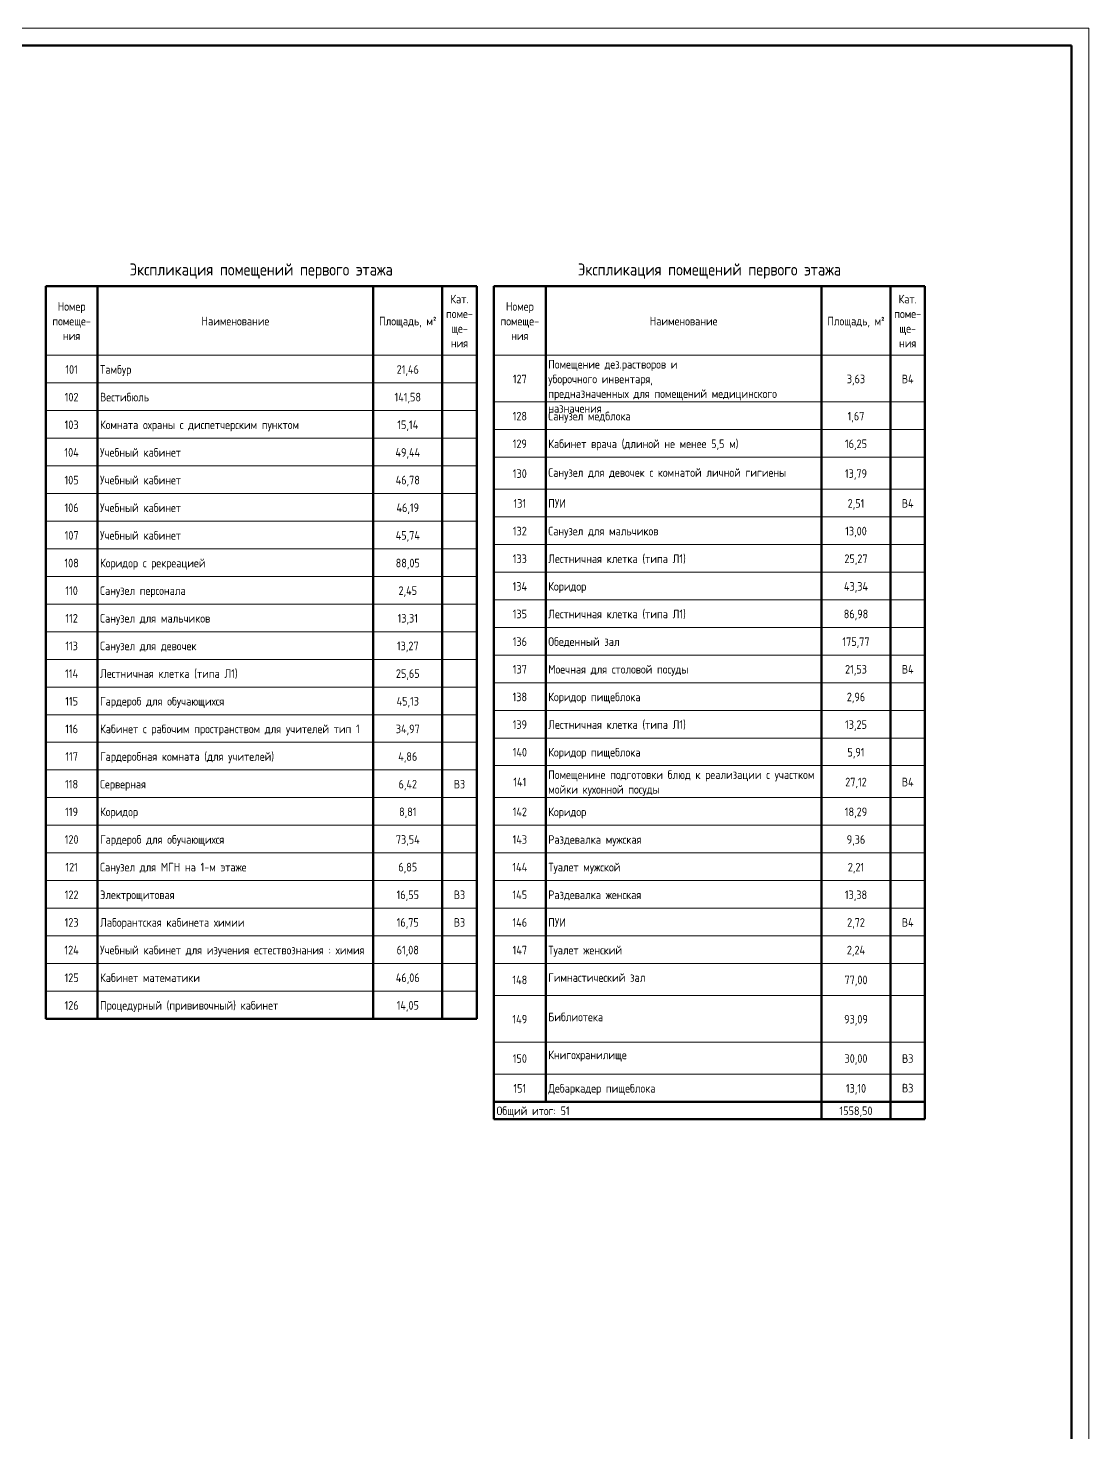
# Model space of a CAD drawing. Header units: millimetres. Extents: x -259809 to 472825, y -397243 to 31861.
# Drawn here: x 699 to 31466, y -352739 to -311995 of the extents above; entities that cross this region are included whole.
import ezdxf

# ---------------------------------------------------------------- set-up
doc = ezdxf.new("R2010")
doc.units = ezdxf.units.MM
for name, color, linetype, lineweight in [('Графика', 7, 'Continuous', 20), ('Линии', 7, 'Continuous', 9), ('ОФ_рамка', 8, 'Continuous', 60)]:
    doc.layers.add(name, color=color, linetype=linetype, lineweight=lineweight)
doc.styles.add('GOST Common_8', font='', dxfattribs={"width": 0.9, "height": 3.5})
doc.styles.add('GOST Common_9', font='', dxfattribs={"width": 0.9, "height": 3.5})
doc.styles.get('GOST Common_8').set_extended_font_data('GOST type B')
doc.styles.get('GOST Common_9').set_extended_font_data('GOST type B')

# ---------------------------------------------------------------- blocks, each defined once
blk = doc.blocks.new('А0')
at = {"layer": 'ОФ_рамка', "color": 0, "linetype": 'Continuous', "lineweight": 5, "ltscale": 100}
for points in [[(341068, -309617), (222168, -309617)], [(341068, -393717), (341068, -309617)]]:
    blk.add_lwpolyline(points, dxfattribs=at)
at = {"layer": 'ОФ_рамка', "color": 0, "linetype": 'Continuous', "ltscale": 100}
for points in [[(340568, -310117), (224168, -310117)], [(340568, -393217), (340568, -310117)]]:
    blk.add_lwpolyline(points, dxfattribs=at)
blk = doc.blocks.new('1 этаж')
at = {"layer": 'Линии', "color": 251, "lineweight": 50, "true_color": 0x636466}
for p, q in [((1211, 33207), (1211, 31203)), ((1211, 33207), (13711, 33207)), ((2711, 33207), (2711, 31203)), ((10711, 33207), (10711, 31203)), ((12711, 33207), (12711, 31203)), ((13711, 33207), (13711, 31203)), ((14211, 33207), (14211, 31203)), ((14211, 33207), (26712, 33207)), ((15711, 33207), (15711, 31203)), ((23711, 33207), (23711, 31203)), ((25711, 33207), (25711, 31203)), ((26711, 33207), (26711, 31203)), ((1211, 31203), (1211, 30401)), ((2711, 31203), (2711, 30401)), ((10711, 31203), (10711, 30401)), ((12711, 31203), (12711, 30401)), ((13711, 31203), (13711, 30401)), ((14211, 31203), (14211, 29849)), ((15711, 31203), (15711, 29849)), ((23711, 31203), (23711, 29849)), ((25711, 31203), (25711, 29849)), ((26711, 31203), (26711, 29849)), ((1211, 30401), (1211, 29599)), ((2711, 30401), (2711, 29599)), ((10711, 30401), (10711, 29599)), ((12711, 30401), (12711, 29599)), ((13711, 30401), (13711, 29599)), ((14211, 29849), (14211, 29047)), ((15711, 29849), (15711, 29047)), ((23711, 29849), (23711, 29047)), ((25711, 29849), (25711, 29047)), ((26711, 29849), (26711, 29047)), ((1211, 29599), (1211, 28797)), ((2711, 29599), (2711, 28797)), ((10711, 29599), (10711, 28797)), ((12711, 29599), (12711, 28797)), ((13711, 29599), (13711, 28797)), ((14211, 29047), (14211, 28246)), ((15711, 29047), (15711, 28246)), ((23711, 29047), (23711, 28246)), ((25711, 29047), (25711, 28246)), ((26711, 29047), (26711, 28246)), ((1211, 28797), (1211, 27995)), ((2711, 28797), (2711, 27995)), ((10711, 28797), (10711, 27995)), ((12711, 28797), (12711, 27995)), ((13711, 28797), (13711, 27995)), ((14211, 28246), (14211, 27318)), ((15711, 28246), (15711, 27318)), ((23711, 28246), (23711, 27318)), ((25711, 28246), (25711, 27318)), ((26711, 28246), (26711, 27318)), ((1211, 27995), (1211, 27193)), ((2711, 27995), (2711, 27193)), ((10711, 27995), (10711, 27193)), ((12711, 27995), (12711, 27193)), ((13711, 27995), (13711, 27193)), ((14211, 27318), (14211, 26516)), ((15711, 27318), (15711, 26516)), ((23711, 27318), (23711, 26516)), ((25711, 27318), (25711, 26516)), ((26711, 27318), (26711, 26516)), ((1211, 27193), (1211, 26392)), ((2711, 27193), (2711, 26392)), ((10711, 27193), (10711, 26392)), ((12711, 27193), (12711, 26392)), ((13711, 27193), (13711, 26392)), ((14211, 26516), (14211, 25715)), ((15711, 26516), (15711, 25715)), ((23711, 26516), (23711, 25715)), ((25711, 26516), (25711, 25715)), ((26711, 26516), (26711, 25715)), ((1211, 26392), (1211, 25590)), ((2711, 26392), (2711, 25590)), ((10711, 26392), (10711, 25590)), ((12711, 26392), (12711, 25590)), ((13711, 26392), (13711, 25590)), ((14211, 25715), (14211, 24913)), ((15711, 25715), (15711, 24913)), ((23711, 25715), (23711, 24913)), ((25711, 25715), (25711, 24913)), ((26711, 25715), (26711, 24913)), ((1211, 25590), (1211, 24788)), ((2711, 25590), (2711, 24788)), ((10711, 25590), (10711, 24788)), ((12711, 25590), (12711, 24788)), ((13711, 25590), (13711, 24788)), ((14211, 24913), (14211, 24111)), ((15711, 24913), (15711, 24111)), ((23711, 24913), (23711, 24111)), ((25711, 24913), (25711, 24111)), ((26711, 24913), (26711, 24111)), ((1211, 24788), (1211, 23986)), ((1211, 24788), (1211, 23986)), ((2711, 24788), (2711, 23986)), ((2711, 24788), (2711, 23986)), ((10711, 24788), (10711, 23986)), ((10711, 24788), (10711, 23986)), ((12711, 24788), (12711, 23986)), ((12711, 24788), (12711, 23986)), ((13711, 24788), (13711, 23986)), ((14211, 24111), (14211, 23309)), ((15711, 24111), (15711, 23309)), ((23711, 24111), (23711, 23309)), ((25711, 24111), (25711, 23309)), ((26711, 24111), (26711, 23309)), ((1211, 23986), (1211, 23184)), ((2711, 23986), (2711, 23184)), ((10711, 23986), (10711, 23184)), ((12711, 23986), (12711, 23184)), ((13711, 23986), (13711, 23184)), ((14211, 23309), (14211, 22507)), ((15711, 23309), (15711, 22507)), ((23711, 23309), (23711, 22507)), ((25711, 23309), (25711, 22507)), ((26711, 23309), (26711, 22507)), ((1211, 23184), (1211, 22382)), ((2711, 23184), (2711, 22382)), ((10711, 23184), (10711, 22382)), ((12711, 23184), (12711, 22382)), ((13711, 23184), (13711, 22382)), ((14211, 22507), (14211, 21705)), ((15711, 22507), (15711, 21705)), ((23711, 22507), (23711, 21705)), ((25711, 22507), (25711, 21705)), ((26711, 22507), (26711, 21705)), ((1211, 22382), (1211, 21581)), ((2711, 22382), (2711, 21581)), ((10711, 22382), (10711, 21581)), ((12711, 22382), (12711, 21581)), ((13711, 22382), (13711, 21581)), ((14211, 21705), (14211, 20903)), ((15711, 21705), (15711, 20903)), ((23711, 21705), (23711, 20903)), ((25711, 21705), (25711, 20903)), ((26711, 21705), (26711, 20903)), ((1211, 21581), (1211, 20779)), ((2711, 21581), (2711, 20779)), ((10711, 21581), (10711, 20779)), ((12711, 21581), (12711, 20779)), ((13711, 21581), (13711, 20779)), ((14211, 20903), (14211, 20102)), ((15711, 20903), (15711, 20102)), ((23711, 20903), (23711, 20102)), ((25711, 20903), (25711, 20102)), ((26711, 20903), (26711, 20102)), ((1211, 20779), (1211, 19977)), ((2711, 20779), (2711, 19977)), ((10711, 20779), (10711, 19977)), ((12711, 20779), (12711, 19977)), ((13711, 20779), (13711, 19977)), ((1211, 19977), (1211, 19175)), ((2711, 19977), (2711, 19175)), ((10711, 19977), (10711, 19175)), ((12711, 19977), (12711, 19175)), ((13711, 19977), (13711, 19175)), ((14211, 20102), (14211, 19300)), ((15711, 20102), (15711, 19300)), ((23711, 20102), (23711, 19300)), ((25711, 20102), (25711, 19300)), ((26711, 20102), (26711, 19300)), ((1211, 19175), (1211, 18373)), ((2711, 19175), (2711, 18373)), ((10711, 19175), (10711, 18373)), ((12711, 19175), (12711, 18373)), ((13711, 19175), (13711, 18373)), ((14211, 19300), (14211, 18373)), ((15711, 19300), (15711, 18373)), ((23711, 19300), (23711, 18373)), ((25711, 19300), (25711, 18373)), ((26711, 19300), (26711, 18373)), ((1211, 18373), (1211, 17571)), ((2711, 18373), (2711, 17571)), ((10711, 18373), (10711, 17571)), ((12711, 18373), (12711, 17571)), ((13711, 18373), (13711, 17571)), ((14211, 18373), (14211, 17571)), ((15711, 18373), (15711, 17571)), ((23711, 18373), (23711, 17571)), ((25711, 18373), (25711, 17571)), ((26711, 18373), (26711, 17571)), ((1211, 17571), (1211, 16770)), ((1211, 17571), (1211, 16770)), ((2711, 17571), (2711, 16770)), ((2711, 17571), (2711, 16770)), ((10711, 17571), (10711, 16770)), ((10711, 17571), (10711, 16770)), ((12711, 17571), (12711, 16770)), ((12711, 17571), (12711, 16770)), ((13711, 17571), (13711, 16770)), ((13711, 17571), (13711, 16770)), ((14211, 17571), (14211, 16769)), ((15711, 17571), (15711, 16769)), ((23711, 17571), (23711, 16769)), ((25711, 17571), (25711, 16769)), ((26711, 17571), (26711, 16769)), ((1211, 16770), (1211, 15968)), ((2711, 16770), (2711, 15968)), ((10711, 16770), (10711, 15968)), ((12711, 16770), (12711, 15968)), ((13711, 16770), (13711, 15968)), ((14211, 16769), (14211, 15967)), ((15711, 16769), (15711, 15967)), ((23711, 16769), (23711, 15967)), ((25711, 16769), (25711, 15967)), ((26711, 16769), (26711, 15967)), ((1211, 15968), (1211, 15166)), ((2711, 15968), (2711, 15166)), ((10711, 15968), (10711, 15166)), ((12711, 15968), (12711, 15166)), ((13711, 15968), (13711, 15166)), ((14211, 15967), (14211, 15165)), ((15711, 15967), (15711, 15165)), ((23711, 15967), (23711, 15165)), ((25711, 15967), (25711, 15165)), ((26711, 15967), (26711, 15165)), ((1211, 15166), (1211, 14364)), ((2711, 15166), (2711, 14364)), ((10711, 15166), (10711, 14364)), ((12711, 15166), (12711, 14364)), ((13711, 15166), (13711, 14364)), ((14211, 15165), (14211, 14363)), ((15711, 15165), (15711, 14363)), ((23711, 15165), (23711, 14363)), ((25711, 15165), (25711, 14363)), ((26711, 15165), (26711, 14363)), ((1211, 14364), (1211, 13562)), ((2711, 14364), (2711, 13562)), ((10711, 14364), (10711, 13562)), ((12711, 14364), (12711, 13562)), ((13711, 14364), (13711, 13562)), ((14211, 14363), (14211, 13561)), ((15711, 14363), (15711, 13561)), ((23711, 14363), (23711, 13561)), ((25711, 14363), (25711, 13561)), ((26711, 14363), (26711, 13561)), ((1211, 13562), (1211, 12760)), ((2711, 13562), (2711, 12760)), ((10711, 13562), (10711, 12760)), ((12711, 13562), (12711, 12760)), ((13711, 13562), (13711, 12760)), ((14211, 13561), (14211, 12634)), ((15711, 13561), (15711, 12634)), ((23711, 13561), (23711, 12634)), ((25711, 13561), (25711, 12634)), ((26711, 13561), (26711, 12634)), ((1211, 12760), (1211, 11958)), ((2711, 12760), (2711, 11958)), ((10711, 12760), (10711, 11958)), ((12711, 12760), (12711, 11958)), ((13711, 12760), (13711, 11958)), ((14211, 12634), (14211, 11281)), ((15711, 12634), (15711, 11281)), ((23711, 12634), (23711, 11281)), ((25711, 12634), (25711, 11281)), ((26711, 12634), (26711, 11281)), ((2711, 11958), (1211, 11958)), ((10711, 11958), (2711, 11958)), ((12711, 11958), (10711, 11958)), ((13711, 11958), (12711, 11958)), ((14211, 11281), (14211, 10353)), ((15711, 11281), (15711, 10353)), ((23711, 11281), (23711, 10353)), ((25711, 11281), (25711, 10353)), ((26711, 11281), (26711, 10353)), ((14211, 10353), (14211, 9552)), ((15711, 10353), (15711, 9552)), ((23711, 10353), (23711, 9552)), ((25711, 10353), (25711, 9552)), ((26711, 10353), (26711, 9552)), ((15711, 9552), (14211, 9552)), ((14211, 9552), (14211, 9050)), ((23711, 9552), (15711, 9552)), ((25711, 9552), (23711, 9552)), ((23711, 9552), (23711, 9050)), ((26711, 9552), (25711, 9552)), ((25711, 9552), (25711, 9050)), ((26711, 9552), (26711, 9050)), ((26712, 9552), (26712, 9050)), ((15711, 9050), (14211, 9050)), ((23711, 9050), (15711, 9050)), ((25711, 9050), (23711, 9050)), ((26711, 9050), (25711, 9050)), ((26712, 9050), (26711, 9050))]:
    blk.add_line(p, q, dxfattribs=at)
at = {"layer": 'Линии', "color": 251, "lineweight": 20, "true_color": 0x636466}
for p, q in [((13711, 33207), (13711, 31203)), ((26712, 33207), (26712, 31203)), ((2711, 31203), (1211, 31203)), ((10711, 31203), (2711, 31203)), ((12711, 31203), (10711, 31203)), ((13711, 31203), (12711, 31203)), ((15711, 31203), (14211, 31203)), ((23711, 31203), (15711, 31203)), ((25711, 31203), (23711, 31203)), ((26711, 31203), (25711, 31203)), ((2711, 30401), (1211, 30401)), ((10711, 30401), (2711, 30401)), ((12711, 30401), (10711, 30401)), ((13711, 30401), (12711, 30401)), ((15711, 29849), (14211, 29849)), ((23711, 29849), (15711, 29849)), ((25711, 29849), (23711, 29849)), ((26711, 29849), (25711, 29849)), ((2711, 29599), (1211, 29599)), ((10711, 29599), (2711, 29599)), ((12711, 29599), (10711, 29599)), ((13711, 29599), (12711, 29599)), ((15711, 29047), (14211, 29047)), ((23711, 29047), (15711, 29047)), ((25711, 29047), (23711, 29047)), ((26711, 29047), (25711, 29047)), ((2711, 28797), (1211, 28797)), ((10711, 28797), (2711, 28797)), ((12711, 28797), (10711, 28797)), ((13711, 28797), (12711, 28797)), ((15711, 28246), (14211, 28246)), ((23711, 28246), (15711, 28246)), ((25711, 28246), (23711, 28246)), ((26711, 28246), (25711, 28246)), ((2711, 27995), (1211, 27995)), ((10711, 27995), (2711, 27995)), ((12711, 27995), (10711, 27995)), ((13711, 27995), (12711, 27995)), ((15711, 27318), (14211, 27318)), ((23711, 27318), (15711, 27318)), ((25711, 27318), (23711, 27318)), ((26711, 27318), (25711, 27318)), ((2711, 27193), (1211, 27193)), ((10711, 27193), (2711, 27193)), ((12711, 27193), (10711, 27193)), ((13711, 27193), (12711, 27193)), ((15711, 26516), (14211, 26516)), ((23711, 26516), (15711, 26516)), ((25711, 26516), (23711, 26516)), ((26711, 26516), (25711, 26516)), ((2711, 26392), (1211, 26392)), ((10711, 26392), (2711, 26392)), ((12711, 26392), (10711, 26392)), ((13711, 26392), (12711, 26392)), ((15711, 25715), (14211, 25715)), ((23711, 25715), (15711, 25715)), ((25711, 25715), (23711, 25715)), ((26711, 25715), (25711, 25715)), ((2711, 25590), (1211, 25590)), ((10711, 25590), (2711, 25590)), ((12711, 25590), (10711, 25590)), ((13711, 25590), (12711, 25590)), ((15711, 24913), (14211, 24913)), ((23711, 24913), (15711, 24913)), ((25711, 24913), (23711, 24913)), ((26711, 24913), (25711, 24913)), ((2711, 24788), (1211, 24788)), ((2711, 24788), (1211, 24788)), ((10711, 24788), (2711, 24788)), ((10711, 24788), (2711, 24788)), ((12711, 24788), (10711, 24788)), ((12711, 24788), (10711, 24788)), ((13711, 24788), (12711, 24788)), ((15711, 24111), (14211, 24111)), ((23711, 24111), (15711, 24111)), ((25711, 24111), (23711, 24111)), ((26711, 24111), (25711, 24111)), ((2711, 23986), (1211, 23986)), ((10711, 23986), (2711, 23986)), ((12711, 23986), (10711, 23986)), ((13711, 23986), (12711, 23986)), ((15711, 23309), (14211, 23309)), ((23711, 23309), (15711, 23309)), ((25711, 23309), (23711, 23309)), ((26711, 23309), (25711, 23309)), ((2711, 23184), (1211, 23184)), ((10711, 23184), (2711, 23184)), ((12711, 23184), (10711, 23184)), ((13711, 23184), (12711, 23184)), ((15711, 22507), (14211, 22507)), ((23711, 22507), (15711, 22507)), ((25711, 22507), (23711, 22507)), ((26711, 22507), (25711, 22507)), ((2711, 22382), (1211, 22382)), ((10711, 22382), (2711, 22382)), ((12711, 22382), (10711, 22382)), ((13711, 22382), (12711, 22382)), ((15711, 21705), (14211, 21705)), ((23711, 21705), (15711, 21705)), ((25711, 21705), (23711, 21705)), ((26711, 21705), (25711, 21705)), ((2711, 21581), (1211, 21581)), ((10711, 21581), (2711, 21581)), ((12711, 21581), (10711, 21581)), ((13711, 21581), (12711, 21581)), ((15711, 20903), (14211, 20903)), ((23711, 20903), (15711, 20903)), ((25711, 20903), (23711, 20903)), ((26711, 20903), (25711, 20903)), ((2711, 20779), (1211, 20779)), ((10711, 20779), (2711, 20779)), ((12711, 20779), (10711, 20779)), ((13711, 20779), (12711, 20779)), ((2711, 19977), (1211, 19977)), ((10711, 19977), (2711, 19977)), ((12711, 19977), (10711, 19977)), ((13711, 19977), (12711, 19977)), ((15711, 20102), (14211, 20102)), ((23711, 20102), (15711, 20102)), ((25711, 20102), (23711, 20102)), ((26711, 20102), (25711, 20102)), ((2711, 19175), (1211, 19175)), ((10711, 19175), (2711, 19175)), ((12711, 19175), (10711, 19175)), ((13711, 19175), (12711, 19175)), ((15711, 19300), (14211, 19300)), ((23711, 19300), (15711, 19300)), ((25711, 19300), (23711, 19300)), ((26711, 19300), (25711, 19300)), ((2711, 18373), (1211, 18373)), ((10711, 18373), (2711, 18373)), ((12711, 18373), (10711, 18373)), ((13711, 18373), (12711, 18373)), ((15711, 18373), (14211, 18373)), ((23711, 18373), (15711, 18373)), ((25711, 18373), (23711, 18373)), ((26711, 18373), (25711, 18373)), ((2711, 17571), (1211, 17571)), ((2711, 17571), (1211, 17571)), ((10711, 17571), (2711, 17571)), ((10711, 17571), (2711, 17571)), ((12711, 17571), (10711, 17571)), ((12711, 17571), (10711, 17571)), ((13711, 17571), (12711, 17571)), ((13711, 17571), (12711, 17571)), ((15711, 17571), (14211, 17571)), ((23711, 17571), (15711, 17571)), ((25711, 17571), (23711, 17571)), ((26711, 17571), (25711, 17571)), ((2711, 16770), (1211, 16770)), ((10711, 16770), (2711, 16770)), ((12711, 16770), (10711, 16770)), ((13711, 16770), (12711, 16770)), ((15711, 16769), (14211, 16769)), ((23711, 16769), (15711, 16769)), ((25711, 16769), (23711, 16769)), ((26711, 16769), (25711, 16769)), ((2711, 15968), (1211, 15968)), ((10711, 15968), (2711, 15968)), ((12711, 15968), (10711, 15968)), ((13711, 15968), (12711, 15968)), ((15711, 15967), (14211, 15967)), ((23711, 15967), (15711, 15967)), ((25711, 15967), (23711, 15967)), ((26711, 15967), (25711, 15967)), ((2711, 15166), (1211, 15166)), ((10711, 15166), (2711, 15166)), ((12711, 15166), (10711, 15166)), ((13711, 15166), (12711, 15166)), ((15711, 15165), (14211, 15165)), ((23711, 15165), (15711, 15165)), ((25711, 15165), (23711, 15165)), ((26711, 15165), (25711, 15165)), ((2711, 14364), (1211, 14364)), ((10711, 14364), (2711, 14364)), ((12711, 14364), (10711, 14364)), ((13711, 14364), (12711, 14364)), ((15711, 14363), (14211, 14363)), ((23711, 14363), (15711, 14363)), ((25711, 14363), (23711, 14363)), ((26711, 14363), (25711, 14363)), ((2711, 13562), (1211, 13562)), ((10711, 13562), (2711, 13562)), ((12711, 13562), (10711, 13562)), ((13711, 13562), (12711, 13562)), ((15711, 13561), (14211, 13561)), ((23711, 13561), (15711, 13561)), ((25711, 13561), (23711, 13561)), ((26711, 13561), (25711, 13561)), ((2711, 12760), (1211, 12760)), ((10711, 12760), (2711, 12760)), ((12711, 12760), (10711, 12760)), ((13711, 12760), (12711, 12760)), ((15711, 12634), (14211, 12634)), ((23711, 12634), (15711, 12634)), ((25711, 12634), (23711, 12634)), ((26711, 12634), (25711, 12634)), ((15711, 11281), (14211, 11281)), ((23711, 11281), (15711, 11281)), ((25711, 11281), (23711, 11281)), ((26711, 11281), (25711, 11281)), ((15711, 10353), (14211, 10353)), ((23711, 10353), (15711, 10353)), ((25711, 10353), (23711, 10353)), ((26711, 10353), (25711, 10353))]:
    blk.add_line(p, q, dxfattribs=at)
at = {"layer": 'Графика', "color": 251, "true_color": 0x636466, "line_spacing_factor": 1.022761}
for s, insert, char_height, width, attachment_point, style in [('Экспликация помещений первого этажа', (7461, 33866), 350, 9232.69, 2, 'GOST Common_9'), ('Экспликация помещений первого этажа', (20462, 33866), 350, 9232.69, 2, 'GOST Common_9'), ('Номер\\Pпомеще-\\Pния', (1961, 32745), 250, 1418.03, 2, 'GOST Common_8'), ('Кат.\\Pпоме-\\Pще-\\Pния', (13211, 32958), 250, 962.45, 2, 'GOST Common_8'), ('Номер\\Pпомеще-\\Pния', (14961, 32745), 250, 1418.03, 2, 'GOST Common_8'), ('Кат.\\Pпоме-\\Pще-\\Pния', (26211, 32958), 250, 962.45, 2, 'GOST Common_8'), ('Наименование', (6711, 32319), 250, 2353.32, 2, 'GOST Common_8'), ('Площадь, м\\fGOST Common|b0|i0|c238|p34|;\\W.9;²', (11711, 32319), 250, 2009.37, 2, 'GOST Common_8'), ('Наименование', (19711, 32319), 250, 2353.32, 2, 'GOST Common_8'), ('Площадь, м\\fGOST Common|b0|i0|c238|p34|;\\W.9;²', (24711, 32319), 250, 2009.37, 2, 'GOST Common_8'), ('Помещение дез.растворов и ^Mуборочного инвентаря,\\Pпредназначенных для помещений медицинского\\Pназначения', (15786, 31066), 250, 8481, 1, 'GOST Common_8'), ('101', (1961, 30915), 250, 458.6, 2, 'GOST Common_8'), ('Тамбур', (2786, 30915), 250, 1203.81, 1, 'GOST Common_8'), ('21,46', (11711, 30915), 250, 817.63, 2, 'GOST Common_8'), ('127', (14961, 30640), 250, 509.89, 2, 'GOST Common_8'), ('3,63', (24711, 30640), 250, 654.71, 2, 'GOST Common_8'), ('В4', (26211, 30640), 250, 428.42, 2, 'GOST Common_8'), ('102', (1961, 30114), 250, 509.89, 2, 'GOST Common_8'), ('Вестибюль', (2786, 30114), 250, 7171.59, 1, 'GOST Common_8'), ('141,58', (11711, 30114), 250, 790.47, 2, 'GOST Common_8'), ('128', (14961, 29562), 250, 509.89, 2, 'GOST Common_8'), ('Санузел медблока', (15786, 29562), 250, 2968.8, 1, 'GOST Common_8'), ('1,67', (24711, 29562), 250, 603.41, 2, 'GOST Common_8'), ('103', (1961, 29312), 250, 509.89, 2, 'GOST Common_8'), ('Комната охраны с диспетчерским пунктом', (2786, 29312), 250, 7041.85, 1, 'GOST Common_8'), ('15,14', (11711, 29312), 250, 766.34, 2, 'GOST Common_8'), ('129', (14961, 28760), 250, 509.89, 2, 'GOST Common_8'), ('Кабинет врача (длиной не менее 5,5 м)', (15786, 28760), 250, 6326.81, 1, 'GOST Common_8'), ('16,25', (24711, 28760), 250, 790.47, 2, 'GOST Common_8'), ('104', (1961, 28510), 250, 537.04, 2, 'GOST Common_8'), ('Учебный кабинет', (2786, 28510), 250, 4969.12, 1, 'GOST Common_8'), ('49,44', (11711, 28510), 250, 923.22, 2, 'GOST Common_8'), ('105', (1961, 27708), 250, 509.89, 2, 'GOST Common_8'), ('Учебный кабинет', (2786, 27708), 250, 4969.12, 1, 'GOST Common_8'), ('46,78', (11711, 27708), 250, 868.92, 2, 'GOST Common_8'), ('130', (14961, 27896), 250, 509.89, 2, 'GOST Common_8'), ('Санузел для девочек с комнатой личной гигиены', (15786, 27927), 250, 7983.18, 1, 'GOST Common_8'), ('13,79', (24711, 27896), 250, 790.47, 2, 'GOST Common_8'), ('106', (1961, 26906), 250, 509.89, 2, 'GOST Common_8'), ('Учебный кабинет', (2786, 26906), 250, 4302.35, 1, 'GOST Common_8'), ('46,19', (11711, 26906), 250, 817.63, 2, 'GOST Common_8'), ('131', (14961, 27031), 250, 458.6, 2, 'GOST Common_8'), ('ПУИ', (15786, 27031), 250, 642.64, 1, 'GOST Common_8'), ('2,51', (24711, 27031), 250, 603.41, 2, 'GOST Common_8'), ('В4', (26211, 27031), 250, 428.42, 2, 'GOST Common_8'), ('107', (1961, 26104), 250, 509.89, 2, 'GOST Common_8'), ('Учебный кабинет', (2786, 26104), 250, 4302.35, 1, 'GOST Common_8'), ('45,74', (11711, 26104), 250, 896.07, 2, 'GOST Common_8'), ('132', (14961, 26229), 250, 509.89, 2, 'GOST Common_8'), ('Санузел для мальчиков', (15786, 26229), 250, 8281.87, 1, 'GOST Common_8'), ('13,00', (24711, 26229), 250, 790.47, 2, 'GOST Common_8'), ('108', (1961, 25302), 250, 509.89, 2, 'GOST Common_8'), ('Коридор с рекреацией', (2786, 25302), 250, 6797.47, 1, 'GOST Common_8'), ('88,05', (11711, 25302), 250, 868.92, 2, 'GOST Common_8'), ('133', (14961, 25427), 250, 509.89, 2, 'GOST Common_8'), ('Лестничная клетка (типа Л1)', (15786, 25427), 250, 4836.37, 1, 'GOST Common_8'), ('25,27', (24711, 25427), 250, 841.76, 2, 'GOST Common_8'), ('110', (1961, 24501), 250, 458.6, 2, 'GOST Common_8'), ('Санузел персонала', (2786, 24501), 250, 3131.72, 1, 'GOST Common_8'), ('2,45', (11711, 24501), 250, 681.86, 2, 'GOST Common_8'), ('134', (14961, 24625), 250, 537.04, 2, 'GOST Common_8'), ('Коридор', (15786, 24625), 250, 1336.56, 1, 'GOST Common_8'), ('43,34', (24711, 24625), 250, 896.07, 2, 'GOST Common_8'), ('112', (1961, 23699), 250, 458.6, 2, 'GOST Common_8'), ('Санузел для мальчиков', (2786, 23699), 250, 6752.21, 1, 'GOST Common_8'), ('13,31', (11711, 23699), 250, 739.18, 2, 'GOST Common_8'), ('135', (14961, 23824), 250, 509.89, 2, 'GOST Common_8'), ('Лестничная клетка (типа Л1)', (15786, 23824), 250, 4836.37, 1, 'GOST Common_8'), ('86,98', (24711, 23824), 250, 841.76, 2, 'GOST Common_8'), ('113', (1961, 22897), 250, 458.6, 2, 'GOST Common_8'), ('Санузел для девочек', (2786, 22897), 250, 6323.79, 1, 'GOST Common_8'), ('13,27', (11711, 22897), 250, 790.47, 2, 'GOST Common_8'), ('136', (14961, 23022), 250, 509.89, 2, 'GOST Common_8'), ('Обеденный зал', (15786, 23022), 250, 2407.63, 1, 'GOST Common_8'), ('175,77', (24711, 23022), 250, 977.53, 2, 'GOST Common_8'), ('114', (1961, 22095), 250, 485.75, 2, 'GOST Common_8'), ('Лестничная клетка (типа Л1)', (2786, 22095), 250, 4836.37, 1, 'GOST Common_8'), ('25,65', (11711, 22095), 250, 841.76, 2, 'GOST Common_8'), ('137', (14961, 22220), 250, 509.89, 2, 'GOST Common_8'), ('Моечная для столовой посуды', (15786, 22220), 250, 5068.69, 1, 'GOST Common_8'), ('21,53', (24711, 22220), 250, 790.47, 2, 'GOST Common_8'), ('В4', (26211, 22220), 250, 428.42, 2, 'GOST Common_8'), ('115', (1961, 21293), 250, 458.6, 2, 'GOST Common_8'), ('Гардероб для обучающихся', (2786, 21293), 250, 7735.78, 1, 'GOST Common_8'), ('45,13', (11711, 21293), 250, 817.63, 2, 'GOST Common_8'), ('138', (14961, 21418), 250, 509.89, 2, 'GOST Common_8'), ('Коридор пищеблока', (15786, 21418), 250, 3222.24, 1, 'GOST Common_8'), ('2,96', (24711, 21418), 250, 654.71, 2, 'GOST Common_8'), ('116', (1961, 20491), 250, 458.6, 2, 'GOST Common_8'), ('Кабинет с рабочим пространством для учителей тип 1', (2786, 20491), 250, 9008.99, 1, 'GOST Common_8'), ('34,97', (11711, 20491), 250, 868.92, 2, 'GOST Common_8'), ('139', (14961, 20616), 250, 509.89, 2, 'GOST Common_8'), ('Лестничная клетка (типа Л1)', (15786, 20616), 250, 4836.37, 1, 'GOST Common_8'), ('13,25', (24711, 20616), 250, 790.47, 2, 'GOST Common_8'), ('117', (1961, 19690), 250, 458.6, 2, 'GOST Common_8'), ('Гардеробная комната (для учителей)', (2786, 19690), 250, 6166.9, 1, 'GOST Common_8'), ('4,86', (11711, 19690), 250, 681.86, 2, 'GOST Common_8'), ('140', (14961, 19814), 250, 537.04, 2, 'GOST Common_8'), ('Коридор пищеблока', (15786, 19814), 250, 3222.24, 1, 'GOST Common_8'), ('5,91', (24711, 19814), 250, 603.41, 2, 'GOST Common_8'), ('Помещенине подготовки блюд к реализации с участком\\Pмойки кухонной посуды', (15786, 19163), 250, 9153.81, 1, 'GOST Common_8'), ('118', (1961, 18888), 250, 458.6, 2, 'GOST Common_8'), ('Серверная', (2786, 18888), 250, 1710.68, 1, 'GOST Common_8'), ('6,42', (11711, 18888), 250, 681.86, 2, 'GOST Common_8'), ('В3', (13211, 18888), 250, 401.27, 2, 'GOST Common_8'), ('141', (14961, 18950), 250, 485.75, 2, 'GOST Common_8'), ('27,12', (24711, 18950), 250, 790.47, 2, 'GOST Common_8'), ('В4', (26211, 18950), 250, 428.42, 2, 'GOST Common_8'), ('119', (1961, 18086), 250, 458.6, 2, 'GOST Common_8'), ('Коридор', (2786, 18086), 250, 1819.3, 1, 'GOST Common_8'), ('8,81', (11711, 18086), 250, 603.41, 2, 'GOST Common_8'), ('142', (14961, 18085), 250, 537.04, 2, 'GOST Common_8'), ('Коридор', (15786, 18085), 250, 1336.56, 1, 'GOST Common_8'), ('18,29', (24711, 18085), 250, 790.47, 2, 'GOST Common_8'), ('120', (1961, 17284), 250, 509.89, 2, 'GOST Common_8'), ('Гардероб для обучающихся', (2786, 17284), 250, 9199.06, 1, 'GOST Common_8'), ('73,54', (11711, 17284), 250, 868.92, 2, 'GOST Common_8'), ('143', (14961, 17283), 250, 537.04, 2, 'GOST Common_8'), ('Раздевалка мужская', (15786, 17283), 250, 3454.55, 1, 'GOST Common_8'), ('9,36', (24711, 17283), 250, 654.71, 2, 'GOST Common_8'), ('121', (1961, 16482), 250, 458.6, 2, 'GOST Common_8'), ('Санузел для МГН на 1-м этаже', (2786, 16482), 250, 5005.33, 1, 'GOST Common_8'), ('6,85', (11711, 16482), 250, 654.71, 2, 'GOST Common_8'), ('144', (14961, 16482), 250, 564.19, 2, 'GOST Common_8'), ('Туалет мужской', (15786, 16482), 250, 2691.23, 1, 'GOST Common_8'), ('2,21', (24711, 16482), 250, 603.41, 2, 'GOST Common_8'), ('122', (1961, 15680), 250, 509.89, 2, 'GOST Common_8'), ('Электрощитовая', (2786, 15680), 250, 2863.2, 1, 'GOST Common_8'), ('16,55', (11711, 15680), 250, 790.47, 2, 'GOST Common_8'), ('В3', (13211, 15680), 250, 401.27, 2, 'GOST Common_8'), ('145', (14961, 15680), 250, 537.04, 2, 'GOST Common_8'), ('Раздевалка женская', (15786, 15680), 250, 3427.4, 1, 'GOST Common_8'), ('13,38', (24711, 15680), 250, 790.47, 2, 'GOST Common_8'), ('123', (1961, 14879), 250, 509.89, 2, 'GOST Common_8'), ('Лаборантская кабинета химии', (2786, 14879), 250, 5138.08, 1, 'GOST Common_8'), ('16,75', (11711, 14879), 250, 790.47, 2, 'GOST Common_8'), ('В3', (13211, 14879), 250, 401.27, 2, 'GOST Common_8'), ('146', (14961, 14878), 250, 537.04, 2, 'GOST Common_8'), ('ПУИ', (15786, 14878), 250, 642.64, 1, 'GOST Common_8'), ('2,72', (24711, 14878), 250, 654.71, 2, 'GOST Common_8'), ('В4', (26211, 14878), 250, 428.42, 2, 'GOST Common_8'), ('124', (1961, 14077), 250, 537.04, 2, 'GOST Common_8'), ('Учебный кабинет для изучения естествознания : химия', (2786, 14077), 250, 9099.5, 1, 'GOST Common_8'), ('61,08', (11711, 14077), 250, 790.47, 2, 'GOST Common_8'), ('147', (14961, 14076), 250, 537.04, 2, 'GOST Common_8'), ('Туалет женский', (15786, 14076), 250, 2664.08, 1, 'GOST Common_8'), ('2,24', (24711, 14076), 250, 681.86, 2, 'GOST Common_8'), ('125', (1961, 13275), 250, 509.89, 2, 'GOST Common_8'), ('Кабинет математики', (2786, 13275), 250, 3599.37, 1, 'GOST Common_8'), ('46,06', (11711, 13275), 250, 868.92, 2, 'GOST Common_8'), ('148', (14961, 13211), 250, 537.04, 2, 'GOST Common_8'), ('Гимнастический зал', (15786, 13280), 250, 6776.35, 1, 'GOST Common_8'), ('77,00', (24711, 13211), 250, 841.76, 2, 'GOST Common_8'), ('126', (1961, 12473), 250, 509.89, 2, 'GOST Common_8'), ('Процедурный (прививочный) кабинет', (2786, 12473), 250, 6019.06, 1, 'GOST Common_8'), ('14,05', (11711, 12473), 250, 817.63, 2, 'GOST Common_8'), ('149', (14961, 12071), 250, 537.04, 2, 'GOST Common_8'), ('Библиотека', (15786, 12136), 250, 8302.99, 1, 'GOST Common_8'), ('93,09', (24711, 12071), 250, 841.76, 2, 'GOST Common_8'), ('Книгохранилище', (15786, 11036), 250, 8064.64, 1, 'GOST Common_8'), ('150', (14961, 10931), 250, 509.89, 2, 'GOST Common_8'), ('30,00', (24711, 10931), 250, 841.76, 2, 'GOST Common_8'), ('В3', (26211, 10931), 250, 401.27, 2, 'GOST Common_8'), ('151', (14961, 10066), 250, 458.6, 2, 'GOST Common_8'), ('Дебаркадер пищеблока', (15786, 10066), 250, 3864.87, 1, 'GOST Common_8'), ('13,10', (24711, 10066), 250, 739.18, 2, 'GOST Common_8'), ('В3', (26211, 10072), 250, 401.27, 2, 'GOST Common_8'), ('Общий итог: 51', (14286, 9415), 250, 2437.8, 1, 'GOST Common_8'), ('1558,50', (24711, 9415), 250, 1164.59, 2, 'GOST Common_8')]:
    blk.add_mtext(s, dxfattribs=dict(at, insert=insert, char_height=char_height, width=width, attachment_point=attachment_point, style=style))

msp = doc.modelspace()

# ---------------------------------------------------------------- block references
msp.add_blockref('1 этаж', (0, -352687))
at = {"layer": 'ОФ_рамка', "color": 0, "lineweight": -2}
msp.add_blockref('А0', (-309602, -2378), dxfattribs=at)

doc.saveas('drawing.dxf')
